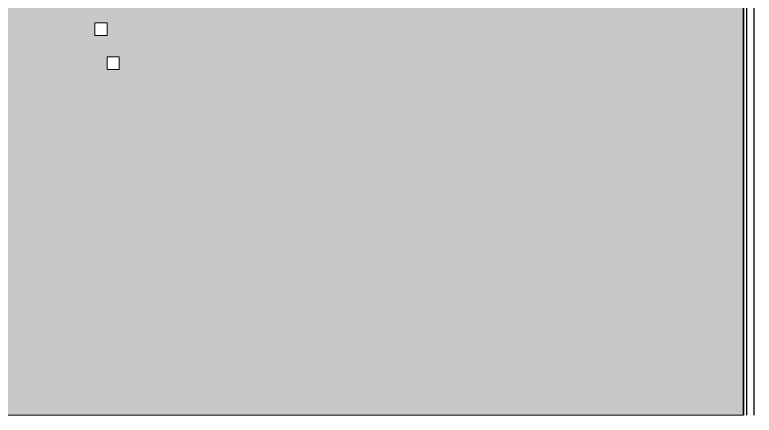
# Model space of a CAD drawing. Header units: millimetres. Extents: x 340455 to 340556, y 7380652 to 7380707.
# Drawn here: x 340479.01 to 340514.79, y 7380651.64 to 7380670.99 of the extents above; entities that cross this region are included whole.
import ezdxf

# ---------------------------------------------------------------- set-up
doc = ezdxf.new("R2010")
doc.units = ezdxf.units.MM
doc.layers.add('Hachuras', color=8, linetype='Continuous', lineweight=5)
doc.layers.add('Visto', color=144, linetype='Continuous', lineweight=5)

msp = doc.modelspace()

# ---------------------------------------------------------------- hatches: boundary and pattern name
at = {"layer": 'Hachuras', "ltscale": 5, "true_color": 0xdce2d0, "transparency": 50331648}
h = msp.add_hatch(color=254, dxfattribs=at)
h.paths.add_polyline_path([(340467.818, 7380651.642), (340467.817, 7380695.447), (340514.289, 7380695.446), (340514.273, 7380651.642)])
h.paths.add_polyline_path([(340502.256, 7380681.813), (340498.256, 7380681.813), (340498.256, 7380689.813), (340502.256, 7380689.813), (340508.656, 7380689.813), (340508.656, 7380673.813), (340502.256, 7380673.813)], flags=16)
h.paths.add_polyline_path([(340497.456, 7380688.806), (340497.456, 7380688.206), (340498.056, 7380688.206), (340498.056, 7380688.806)], flags=16)
h.paths.add_polyline_path([(340483.757, 7380688.934), (340486.087, 7380688.934), (340486.087, 7380688.334), (340485.787, 7380688.334), (340485.787, 7380686.989), (340486.849, 7380686.989), (340486.859, 7380678.121), (340487.576, 7380678.121), (340487.576, 7380674.831), (340482.95, 7380674.831), (340482.95, 7380678.229), (340482.663, 7380678.229), (340482.663, 7380686.989), (340483.757, 7380686.989)], flags=16)
h.paths.add_polyline_path([(340487.421, 7380687.707), (340487.421, 7380687.107), (340488.021, 7380687.107), (340488.021, 7380687.707)], flags=16)
h.paths.add_polyline_path([(340487.421, 7380672.763), (340487.421, 7380672.163), (340488.021, 7380672.163), (340488.021, 7380672.763)], flags=16)
h.paths.add_polyline_path([(340509.056, 7380672.763), (340509.056, 7380672.163), (340509.656, 7380672.163), (340509.656, 7380672.763)], flags=16)
h.paths.add_polyline_path([(340509.056, 7380682.113), (340509.056, 7380681.513), (340509.656, 7380681.513), (340509.656, 7380682.113)], flags=16)
edge = h.paths.add_edge_path(flags=16)
edge.add_arc((340509.356, 7380688.055), 0.3, 0, 360)
h.paths.add_polyline_path([(340483.863, 7380674.066), (340483.863, 7380674.672), (340483.272, 7380674.672), (340483.272, 7380674.066)], flags=16)
h.paths.add_polyline_path([(340484.207, 7380673.328), (340484.207, 7380673.933), (340483.616, 7380673.933), (340483.616, 7380673.328)], flags=16)
h.paths.add_polyline_path([(340483.498, 7380673.057), (340483.498, 7380673.662), (340482.907, 7380673.662), (340482.907, 7380673.057)], flags=16)
h.paths.add_polyline_path([(340484.207, 7380672.504), (340484.207, 7380673.109), (340483.616, 7380673.109), (340483.616, 7380672.504)], flags=16)
h.paths.add_polyline_path([(340483.521, 7380672.071), (340483.521, 7380672.677), (340482.93, 7380672.677), (340482.93, 7380672.071)], flags=16)
h.paths.add_polyline_path([(340483.884, 7380671.38), (340483.884, 7380671.985), (340483.293, 7380671.985), (340483.293, 7380671.38)], flags=16)
h.paths.add_polyline_path([(340483.48, 7380669.998), (340483.48, 7380670.603), (340482.889, 7380670.603), (340482.889, 7380669.998)], flags=16)
h.paths.add_polyline_path([(340484.071, 7380668.353), (340484.071, 7380668.958), (340483.48, 7380668.958), (340483.48, 7380668.353)], flags=16)
h.paths.add_polyline_path([(340482.163, 7380675.524), (340482.163, 7380674.919), (340482.754, 7380674.919), (340482.754, 7380675.524)], flags=16)
h.paths.add_polyline_path([(340481.812, 7380676.235), (340481.812, 7380675.63), (340482.403, 7380675.63), (340482.403, 7380676.235)], flags=16)
h.paths.add_polyline_path([(340481.38, 7380675.515), (340481.38, 7380674.91), (340481.971, 7380674.91), (340481.971, 7380675.515)], flags=16)
h.paths.add_polyline_path([(340480.659, 7380675.821), (340480.659, 7380675.216), (340481.25, 7380675.216), (340481.25, 7380675.821)], flags=16)
h.paths.add_polyline_path([(340479.957, 7380676.118), (340479.957, 7380675.513), (340480.548, 7380675.513), (340480.548, 7380676.118)], flags=16)
h.paths.add_polyline_path([(340479.119, 7380675.713), (340479.119, 7380675.108), (340479.71, 7380675.108), (340479.71, 7380675.713)], flags=16)
h.paths.add_polyline_path([(340478.318, 7380675.416), (340478.318, 7380674.811), (340478.909, 7380674.811), (340478.909, 7380675.416)], flags=16)
h.paths.add_polyline_path([(340476.634, 7380675.884), (340476.634, 7380675.279), (340477.225, 7380675.279), (340477.225, 7380675.884)], flags=16)
h.paths.add_polyline_path([(340474.48, 7380674.894), (340474.48, 7380675.499), (340473.889, 7380675.499), (340473.889, 7380674.894)], flags=16)

# ---------------------------------------------------------------- linework, layer by layer
for points in [[(340454.961, 7380695.947), (340514.79, 7380695.946), (340514.773, 7380651.642)], [(340467.817, 7380695.447), (340514.289, 7380695.446), (340514.273, 7380651.642)], [(340485.953, 7380695.586), (340514.424, 7380695.586), (340514.412, 7380651.642)], [(340514.273, 7380651.642), (340514.289, 7380695.446), (340485.953, 7380695.446)]]:
    msp.add_lwpolyline(points)
at = {"layer": 'Hachuras', "ltscale": 5}
msp.add_lwpolyline([(340467.818, 7380651.642), (340467.817, 7380695.447), (340514.289, 7380695.446), (340514.273, 7380651.642)], close=True, dxfattribs=at)
at = {"layer": 'Visto', "ltscale": 5}
for points in [[(340483.48, 7380669.998), (340483.48, 7380670.603), (340482.889, 7380670.603), (340482.889, 7380669.998)], [(340484.071, 7380668.353), (340484.071, 7380668.958), (340483.48, 7380668.958), (340483.48, 7380668.353)]]:
    msp.add_lwpolyline(points, close=True, dxfattribs=at)

doc.saveas('drawing.dxf')
